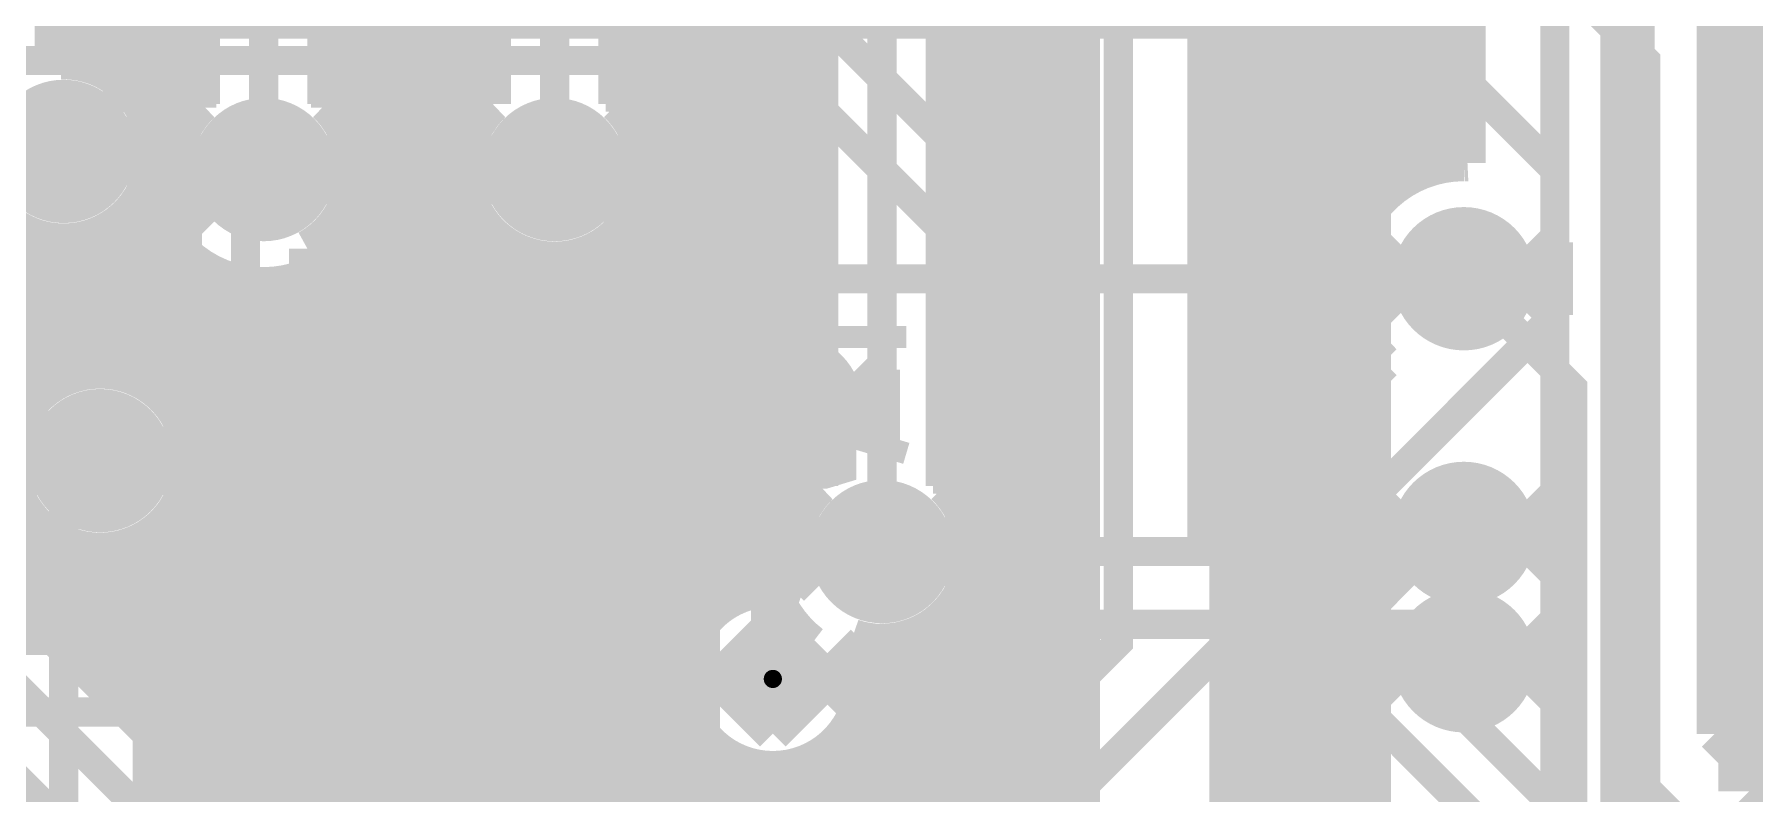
# Model space of a CAD drawing. Extents: x -10 to 131, y -93 to 209.
# Drawn here: x 64.69 to 76.71, y 16.98 to 22.28 of the extents above; entities that cross this region are included whole.
import ezdxf

# ---------------------------------------------------------------- set-up
doc = ezdxf.new("R2010")
doc.units = 0
doc.header["$MEASUREMENT"] = 0
doc.layers.get('0').update_dxf_attribs({"linetype": 'CONTINUOUS'})
for name, color, linetype in [('22-303-0_AST', 7, 'CONTINUOUS'), ('22-303-0_BOT', 2, 'CONTINUOUS'), ('22-303-0_DRD', 6, 'CONTINUOUS'), ('22-303-0_DRL', 1, 'CONTINUOUS'), ('22-303-0_GND', 3, 'CONTINUOUS'), ('22-303-0_IN1', 10, 'CONTINUOUS'), ('22-303-0_SMT', 9, 'CONTINUOUS'), ('22-303-0_SPT', 11, 'CONTINUOUS'), ('22-303-0_SST', 8, 'CONTINUOUS'), ('22-303-0_TOP', 15, 'CONTINUOUS'), ('THRUHOLE_TAP', 2, 'CONTINUOUS')]:
    doc.layers.add(name, color=color, linetype=linetype)

# ---------------------------------------------------------------- blocks, each defined once
blk = doc.blocks.new('ROUND_70')
at = {"const_width": 0.29972}
blk.add_lwpolyline([(-0.14986, 0, 1), (0.14986, 0, 1)], format="xyb", close=True, dxfattribs=at)
blk = doc.blocks.new('ROUND_116')
at = {"const_width": 0.10033}
blk.add_lwpolyline([(-0.050164, 0, 1), (0.050164, 0, 1)], format="xyb", close=True, dxfattribs=at)
blk = doc.blocks.new('ROUND_117')
at = {"const_width": 0.10033}
blk.add_lwpolyline([(-0.050164, 0, 1), (0.050164, 0, 1)], format="xyb", close=True, dxfattribs=at)
blk = doc.blocks.new('ROUND_98')
at = {"const_width": 0.50038}
blk.add_lwpolyline([(-0.25019, 0, 1), (0.25019, 0, 1)], format="xyb", close=True, dxfattribs=at)
blk = doc.blocks.new('ROUND_100')
at = {"const_width": 0.50038}
blk.add_lwpolyline([(-0.25019, 0, 1), (0.25019, 0, 1)], format="xyb", close=True, dxfattribs=at)
blk = doc.blocks.new('ROUND_101')
at = {"const_width": 0.0635}
blk.add_lwpolyline([(-0.03175, 0, 1), (0.03175, 0, 1)], format="xyb", close=True, dxfattribs=at)
blk = doc.blocks.new('RECTANGLE_9')
blk.add_solid([(0.4064, 0.4826), (0.4064, -0.4826), (-0.4064, 0.4826), (-0.4064, -0.4826)])
blk = doc.blocks.new('ROUND_108')
at = {"const_width": 0.10033}
blk.add_lwpolyline([(-0.050164, 0, 1), (0.050164, 0, 1)], format="xyb", close=True, dxfattribs=at)

msp = doc.modelspace()

# ---------------------------------------------------------------- linework, layer by layer
at = {"layer": '22-303-0_AST', "const_width": 0.1524}
for points in [[(69.4055, 20.5105), (66.4845, 20.5105), (66.4845, 18.8722), (69.4055, 18.8722), (69.4055, 20.5105)], [(67.90436, 19.21256), (67.49034, 19.21256), (67.49034, 20.22856)], [(68.32854, 19.72056), (68.68414, 19.72056), (68.74256, 19.55292), (68.74256, 19.38274), (68.68414, 19.21256), (68.32854, 19.21256), (68.27012, 19.38274), (68.27012, 19.55292), (68.50634, 20.22856)], [(66.4845, 16.9545), (69.4055, 16.9545), (69.4055, 18.5928), (66.4845, 18.5928), (66.4845, 16.9545)], [(67.56146, 17.32026), (67.56146, 18.33626), (67.44208, 18.16608)], [(68.28028, 17.32026), (68.28028, 18.33626), (68.1609, 18.16608)], [(66.95948, 17.4879), (66.90106, 17.32026), (66.54546, 17.32026), (66.4845, 17.4879), (66.4845, 18.16608), (66.54546, 18.33626), (66.90106, 18.33626), (66.95948, 18.16608)], [(68.8213, 17.82826), (69.1769, 17.82826), (69.23786, 17.65808), (69.23786, 17.4879), (69.1769, 17.32026), (68.8213, 17.32026), (68.76288, 17.4879), (68.76288, 17.65808), (68.9991, 18.33626)], [(67.6783, 17.32026), (67.44208, 17.32026)], [(68.39966, 17.32026), (68.1609, 17.32026)]]:
    msp.add_lwpolyline(points, dxfattribs=at)
at = {"layer": '22-303-0_BOT'}
for points, const_width in [([(76.454, 58.10758), (76.454, 17.63014)], 0.254), ([(71.1454, 30.734), (71.1454, 22.29866)], 0.254), ([(71.374, 30.734), (71.374, 22.07006)], 0.254), ([(73.2028, 28.702), (73.2028, 19.07286)], 0.254), ([(73.4314, 28.702), (73.4314, 19.30146)], 0.254), ([(73.66, 28.702), (73.66, 19.53006)], 0.254), ([(75.057, 27.051), (75.819, 26.289), (75.819, 17.145), (76.327, 16.637), (77.47, 16.637), (77.978, 16.129), (77.978, 16.002)], 0.2032), ([(76.4286, 26.289), (76.4286, 17.39646)], 0.254), ([(75.057, 25.273), (75.311, 25.019), (75.311, 20.32), (71.755, 16.764), (71.755, 12.954), (73.279, 11.43), (74.93, 11.43), (76.327, 12.827), (82.169, 12.827), (83.058, 11.938), (84.074, 11.938), (84.582, 12.446), (84.582, 13.081), (84.836, 13.335), (100.33, 13.335), (101.346, 12.319)], 0.2032), ([(70.0278, 23.4188), (71.6534, 21.79066)], 0.254), ([(73.8886, 23.18766), (73.8886, 20.75434)], 0.254), ([(62.611, 22.987), (69.596, 22.987), (71.755, 20.828), (71.755, 18.161), (70.739, 17.145), (70.739, 12.573), (72.898, 10.414), (75.184, 10.414), (76.454, 11.684), (77.47, 11.684)], 0.2032), ([(72.263, 22.987), (72.263, 18.034), (71.247, 17.018), (71.247, 12.7), (73.025, 10.922), (75.057, 10.922), (76.454, 12.319), (82.042, 12.319)], 0.2032), ([(74.1172, 22.7838), (74.1172, 21.15566)], 0.254), ([(72.9742, 22.60346), (72.9742, 18.84426)], 0.254), ([(74.3458, 22.6314), (74.3458, 21.3106)], 0.254), ([(71.6026, 22.52218), (71.6026, 21.84146)], 0.254), ([(74.5744, 22.56536), (74.5744, 21.3741)], 0.254), ([(74.7014, 22.56028), (74.7014, 21.38172)], 0.254), ([(71.6534, 22.45614), (71.6534, 21.79066)], 0.254), ([(72.8726, 22.45614), (72.8726, 18.74266)], 0.254), ([(71.6534, 22.225), (71.21906, 22.225)], 0.254), ([(74.7014, 22.225), (72.8726, 22.225)], 0.254), ([(76.454, 22.225), (76.4286, 22.225)], 0.254), ([(76.835, 11.049), (76.454, 11.049), (75.311, 9.906), (72.771, 9.906), (70.231, 12.446), (70.231, 17.272), (71.247, 18.288), (71.247, 20.701), (69.85, 22.098), (60.96, 22.098), (60.325, 21.463)], 0.2032), ([(71.6534, 21.9964), (71.44766, 21.9964)], 0.254), ([(74.7014, 21.9964), (72.8726, 21.9964)], 0.254), ([(76.454, 21.9964), (76.4286, 21.9964)], 0.254), ([(74.7014, 21.7678), (72.8726, 21.7678)], 0.254), ([(76.454, 21.7678), (76.4286, 21.7678)], 0.254), ([(74.7014, 21.5392), (72.8726, 21.5392)], 0.254), ([(76.454, 21.5392), (76.4286, 21.5392)], 0.254), ([(67.53352, 21.4884), (67.08648, 21.4884)], 0.254), ([(67.2592, 21.4884), (67.2592, 8.3566)], 0.254), ([(67.4878, 21.4884), (67.4878, 8.20166)], 0.254), ([(74.7014, 21.38172), (74.67607, 21.38053)], 0.254), ([(67.51828, 21.3106), (67.10172, 21.3106)], 0.254), ([(68.326, 21.336), (68.453, 21.336), (69.215, 20.574), (69.215, 2.921), (72.517, -0.381)], 0.2032), ([(74.34326, 21.3106), (72.8726, 21.3106)], 0.254), ([(76.454, 21.3106), (76.4286, 21.3106)], 0.254), ([(67.55892, 21.082), (67.06108, 21.082)], 0.254), ([(74.04862, 21.082), (72.8726, 21.082)], 0.254), ([(76.454, 21.082), (76.4286, 21.082)], 0.254), ([(67.0306, 21.00326), (67.0306, 8.4201)], 0.254), ([(65.6463, 20.8534), (65.42532, 20.8534)], 0.254), ([(65.4304, 20.85594), (65.4304, 20.06092)], 0.254), ([(65.659, 20.83562), (65.659, 19.93138)], 0.254), ([(67.6783, 20.8534), (66.9417, 20.8534)], 0.254), ([(67.7164, 20.80514), (67.7164, 7.80034)], 0.254), ([(73.91654, 20.8534), (72.8726, 20.8534)], 0.254), ([(76.454, 20.8534), (76.4286, 20.8534)], 0.254), ([(64.7446, 20.67052), (64.7446, 20.0025)], 0.254), ([(64.9732, 20.65782), (64.9732, 20.0914)], 0.254), ([(65.2018, 20.7137), (65.2018, 20.10918)], 0.254), ([(66.802, 20.70862), (66.802, 8.41756)], 0.254), ([(65.91046, 20.6248), (63.04026, 20.6248)], 0.254), ([(65.8876, 20.6375), (65.8876, 19.6342)], 0.254), ([(66.1162, 20.5486), (66.1162, 0.29718)], 0.254), ([(66.5734, 20.57654), (66.5734, 8.3439)], 0.254), ([(67.94246, 20.6248), (66.67754, 20.6248)], 0.254), ([(67.945, 20.62226), (67.945, 6.59638)], 0.254), ([(68.1736, 20.54352), (68.1736, 6.2992)], 0.254), ([(73.86828, 20.6248), (72.8726, 20.6248)], 0.254), ([(76.454, 20.6248), (76.4286, 20.6248)], 0.254), ([(66.3448, 20.52828), (66.3448, 8.17626)], 0.254), ([(68.326, 20.52828), (68.39455, 20.53119)], 0.254), ([(68.39458, 20.53082), (68.6054, 20.32)], 0.254), ([(68.4022, 20.5232), (68.4022, -4.2037)], 0.254), ([(68.5292, 20.3962), (63.25108, 20.3962)], 0.254), ([(68.6054, 20.32), (68.6054, 2.921)], 0.254), ([(73.8886, 20.3962), (72.8726, 20.3962)], 0.254), ([(73.8886, 20.39366), (73.8886, 19.75866)], 0.254), ([(76.454, 20.3962), (76.4286, 20.3962)], 0.254), ([(68.6054, 20.1676), (63.33744, 20.1676)], 0.254), ([(73.9775, 20.1676), (72.8726, 20.1676)], 0.254), ([(76.454, 20.1676), (76.4286, 20.1676)], 0.254), ([(64.65062, 19.939), (63.3476, 19.939)], 0.254), ([(68.6054, 19.939), (65.64884, 19.939)], 0.254), ([(74.1172, 19.9898), (72.8726, 18.74266)], 0.254), ([(74.0664, 19.939), (72.8726, 19.939)], 0.254), ([(76.454, 19.939), (76.4286, 19.939)], 0.254), ([(68.6054, 19.7104), (65.8495, 19.7104)], 0.254), ([(73.8378, 19.7104), (72.8726, 19.7104)], 0.254), ([(76.454, 19.7104), (76.4286, 19.7104)], 0.254), ([(68.6054, 19.4818), (65.9384, 19.4818)], 0.254), ([(73.6092, 19.4818), (72.8726, 19.4818)], 0.254), ([(76.454, 19.4818), (76.4286, 19.4818)], 0.254), ([(64.897, -8.636), (64.897, 19.05), (65.151, 19.304)], 0.2032), ([(68.6054, 19.2532), (65.95618, 19.2532)], 0.254), ([(73.3806, 19.2532), (72.8726, 19.2532)], 0.254), ([(76.454, 19.2532), (76.4286, 19.2532)], 0.254), ([(68.6054, 19.0246), (65.90792, 19.0246)], 0.254), ([(73.152, 19.0246), (72.8726, 19.0246)], 0.254), ([(76.454, 19.0246), (76.4286, 19.0246)], 0.254), ([(65.8876, 18.97126), (65.8876, 0.24892)], 0.254), ([(68.6054, 18.796), (65.77838, 18.796)], 0.254), ([(72.9234, 18.796), (72.8726, 18.796)], 0.254), ([(107.95, 18.669), (106.172, 16.891), (97.155, 16.891), (97.028, 16.764), (93.853, 16.764), (93.218, 16.129), (92.71, 16.129), (91.948, 15.367), (83.947, 15.367), (82.677, 16.637), (81.788, 16.637), (80.518, 15.367), (76.2, 15.367), (73.787, 17.78), (73.787, 18.034), (74.549, 18.796), (74.676, 18.796)], 0.2032), ([(76.454, 18.796), (76.4286, 18.796)], 0.254), ([(65.659, 18.67662), (65.659, 0.11938)], 0.254), ([(65.5066, 18.57756), (65.5066, -0.04318)], 0.254), ([(68.6054, 18.5674), (65.5066, 18.5674)], 0.254), ([(76.454, 18.5674), (76.4286, 18.5674)], 0.254), ([(69.8246, 18.48866), (69.8246, 17.72666)], 0.254), ([(68.6054, 18.3388), (65.5066, 18.3388)], 0.254), ([(69.8754, 18.3388), (69.8246, 18.3388)], 0.254), ([(76.454, 18.3388), (76.4286, 18.3388)], 0.254), ([(70.0024, 18.13814), (70.0024, 17.90446)], 0.254), ([(68.6054, 18.1102), (65.5066, 18.1102)], 0.254), ([(70.0278, 18.1102), (69.8246, 18.1102)], 0.254), ([(70.12178, 18.02638), (69.8246, 17.72666)], 0.254), ([(76.454, 18.1102), (76.4286, 18.1102)], 0.254), ([(68.6054, 17.8816), (65.5066, 17.8816)], 0.254), ([(69.977, 17.8816), (69.8246, 17.8816)], 0.254), ([(77.089, 16.002), (76.2, 16.002), (74.676, 17.526), (74.676, 17.907)], 0.2032), ([(76.454, 17.8816), (76.4286, 17.8816)], 0.254), ([(68.6054, 17.653), (65.5066, 17.653)], 0.254), ([(76.454, 17.653), (76.4286, 17.653)], 0.254), ([(93.22054, 17.63014), (76.454, 17.63014)], 0.254), ([(76.6318, 17.63014), (76.6318, 17.2466)], 0.254), ([(68.6054, 17.4244), (65.5066, 17.4244)], 0.254), ([(93.0148, 17.4244), (76.4286, 17.4244)], 0.254), ([(76.4286, 17.39646), (76.57846, 17.2466)], 0.254), ([(68.6054, 17.1958), (65.5066, 17.1958)], 0.254), ([(77.47, 17.2466), (76.57846, 17.2466)], 0.254), ([(68.6054, 16.9672), (65.5066, 16.9672)], 0.254)]:
    msp.add_lwpolyline(points, dxfattribs=dict(at, const_width=const_width))
at = {"layer": '22-303-0_BOT', "const_width": 0.254}
for points in [[(64.08928, 21.463, 0.4142136), (64.897, 20.65528)], [(67.10172, 21.336, 0.0475323), (67.08719, 21.48853)], [(67.53352, 21.4884, 0.0475328), (67.519, 21.336)], [(74.676, 21.38172, 0.4142136), (73.86828, 20.574)], [(66.294, 20.52828, 0.4142136), (67.10172, 21.336)], [(67.51828, 21.336, 0.4142136), (68.326, 20.52828)], [(64.897, 20.65528, 0.2452124), (65.55954, 21.00099)], [(65.55994, 21.00072, 0.293613), (66.294, 20.52828)], [(73.86828, 20.574, 0.2046932), (74.11768, 19.99031)], [(65.151, 20.11172, 0.4142136), (64.34328, 19.304)], [(65.95872, 19.304, 0.4142136), (65.151, 20.11172)], [(65.5066, 18.57756, 0.2863583), (65.95872, 19.304)], [(69.8246, 18.48866, 0.1752553), (70.12206, 18.02675)]]:
    msp.add_lwpolyline(points, format="xyb", dxfattribs=at)
at = {"layer": '22-303-0_DRD', "const_width": 0.254}
for points in [[(64.262, 21.209), (64.897, 21.844)], [(64.897, 21.844), (65.532, 21.209)], [(64.897, 21.082), (64.262, 21.717)], [(65.532, 21.717), (64.897, 21.082)], [(65.532, 21.209), (65.532, 21.717)], [(65.659, 21.082), (66.294, 21.717)], [(65.659, 21.082), (66.294, 21.717)], [(66.294, 21.717), (66.929, 21.082)], [(66.294, 21.717), (66.929, 21.082)], [(67.691, 21.082), (68.326, 21.717)], [(68.326, 21.717), (68.961, 21.082)], [(65.659, 21.59), (65.659, 21.082)], [(66.294, 20.955), (65.659, 21.59)], [(65.659, 21.59), (65.659, 21.082)], [(66.294, 20.955), (65.659, 21.59)], [(66.929, 21.59), (66.294, 20.955)], [(66.929, 21.59), (66.294, 20.955)], [(66.929, 21.082), (66.929, 21.59)], [(66.929, 21.082), (66.929, 21.59)], [(67.691, 21.59), (67.691, 21.082)], [(68.326, 20.955), (67.691, 21.59)], [(68.961, 21.59), (68.326, 20.955)], [(68.961, 21.082), (68.961, 21.59)], [(74.041, 20.32), (74.676, 20.955)], [(74.676, 20.955), (75.311, 20.32)], [(74.041, 20.828), (74.041, 20.32)], [(74.676, 20.193), (74.041, 20.828)], [(75.311, 20.828), (74.676, 20.193)], [(75.311, 20.32), (75.311, 20.828)], [(69.342, 19.431), (69.977, 20.066)], [(69.977, 20.066), (70.612, 19.431)], [(69.342, 19.939), (69.342, 19.431)], [(69.977, 19.304), (69.342, 19.939)], [(70.612, 19.939), (69.977, 19.304)], [(70.612, 19.431), (70.612, 19.939)], [(64.516, 19.05), (65.151, 19.685)], [(65.151, 19.685), (65.786, 19.05)], [(65.151, 18.923), (64.516, 19.558)], [(65.786, 19.558), (65.151, 18.923)], [(65.786, 19.05), (65.786, 19.558)], [(74.041, 18.542), (74.676, 19.177)], [(74.676, 19.177), (75.311, 18.542)], [(69.977, 18.415), (70.612, 19.05)], [(70.612, 19.05), (71.247, 18.415)], [(74.041, 19.05), (74.041, 18.542)], [(74.676, 18.415), (74.041, 19.05)], [(75.311, 19.05), (74.676, 18.415)], [(75.311, 18.542), (75.311, 19.05)], [(69.977, 18.923), (69.977, 18.415)], [(70.612, 18.288), (69.977, 18.923)], [(71.247, 18.923), (70.612, 18.288)], [(71.247, 18.415), (71.247, 18.923)], [(74.041, 17.653), (74.676, 18.288)], [(74.676, 18.288), (75.311, 17.653)], [(69.215, 17.526), (69.85, 18.161)], [(69.215, 17.526), (69.85, 18.161)], [(69.85, 18.161), (70.485, 17.526)], [(69.85, 18.161), (70.485, 17.526)], [(74.041, 18.161), (74.041, 17.653)], [(74.676, 17.526), (74.041, 18.161)], [(75.311, 18.161), (74.676, 17.526)], [(75.311, 17.653), (75.311, 18.161)], [(69.215, 18.034), (69.215, 17.526)], [(69.85, 17.399), (69.215, 18.034)], [(69.215, 18.034), (69.215, 17.526)], [(69.85, 17.399), (69.215, 18.034)], [(70.485, 18.034), (69.85, 17.399)], [(70.485, 18.034), (69.85, 17.399)], [(70.485, 17.526), (70.485, 18.034)], [(70.485, 17.526), (70.485, 18.034)]]:
    msp.add_lwpolyline(points, dxfattribs=at)
at = {"layer": '22-303-0_DRL', "const_width": 0.254}
msp.add_lwpolyline([(93.45422, 17.63014), (76.454, 17.63014), (76.454, 58.10758), (9.4996, 58.10758), (9.4996, 122.97664), (13.5001, 122.97664), (13.5001, 131.9784), (5.25018, 131.9784), (5.25018, 155.55976), (9.4996, 155.55976), (9.4996, 189.7761), (111.50092, 189.7761), (111.50092, 159.77616), (106.36504, 159.77616), (106.36504, 90.10904), (82.63636, 90.10904), (82.63636, 115.10772), (72.03948, 115.10772), (72.03948, 80.10906), (111.50092, 80.10906), (111.50092, 58.10758), (93.45422, 58.10758), (93.45422, 17.63014)], dxfattribs=at)
at = {"layer": '22-303-0_GND', "const_width": 1.27}
for points in [[(93.45422, 22.71014), (76.454, 22.71014)], [(93.45422, 22.07514), (76.454, 22.07514)], [(93.45422, 21.44014), (76.454, 21.44014)], [(93.45422, 20.80514), (76.454, 20.80514)], [(93.45422, 20.17014), (76.454, 20.17014)], [(93.45422, 19.53514), (76.454, 19.53514)], [(93.45422, 18.90014), (76.454, 18.90014)], [(93.45422, 18.26514), (76.454, 18.26514)], [(93.45422, 17.63014), (76.454, 17.63014)]]:
    msp.add_lwpolyline(points, dxfattribs=at)
at = {"layer": '22-303-0_IN1'}
for points, const_width in [([(65.6082, 47.752), (65.6082, 19.7358)], 0.254), ([(66.9798, 47.752), (66.9798, 16.5608)], 0.254), ([(67.2084, 47.752), (67.2084, 16.27378)], 0.254), ([(68.8086, 47.752), (68.8086, 21.73986)], 0.254), ([(69.0372, 47.752), (69.0372, 7.0358)], 0.254), ([(69.2658, 47.752), (69.2658, 18.01622)], 0.254), ([(69.4944, 47.752), (69.4944, 18.3007)], 0.254), ([(69.723, 47.752), (69.723, 18.39722)], 0.254), ([(69.9516, 47.752), (69.9516, 18.4023)], 0.254), ([(71.3232, 47.752), (71.3232, 7.0358)], 0.254), ([(71.5518, 47.752), (71.5518, 7.0358)], 0.254), ([(64.897, 21.463), (64.389, 21.971), (64.389, 28.829), (64.897, 29.337), (64.897, 43.307)], 0.2032), ([(65.3796, 42.9006), (65.3796, 21.86686)], 0.254), ([(66.294, 21.336), (66.294, 42.672)], 0.2032), ([(65.8368, 42.23766), (65.8368, 21.7678)], 0.254), ([(65.8622, 42.21226), (65.8622, 21.7932)], 0.254), ([(66.7258, 42.21226), (66.7258, 21.7932)], 0.254), ([(66.7512, 42.23766), (66.7512, 21.7678)], 0.254), ([(70.612, 18.669), (70.612, 34.29)], 0.2032), ([(71.0946, 33.8836), (71.0946, 19.07286)], 0.254), ([(70.1802, 33.83026), (70.1802, 19.1262)], 0.254), ([(70.1802, 33.83026), (70.1802, 19.1262)], 0.254), ([(71.0438, 33.83026), (71.0438, 19.1262)], 0.254), ([(73.533, 31.877), (73.533, 14.351)], 1.27), ([(73.533, 31.877), (73.533, 14.351)], 1.27), ([(73.533, 31.877), (73.533, 14.351)], 1.27), ([(73.533, 14.351), (73.533, 31.877)], 1.27), ([(73.533, 31.877), (73.533, 14.351)], 1.27), ([(65.151, 28.97886), (65.151, 22.03958)], 0.254), ([(64.9224, 28.75026), (64.9224, 22.09292)], 0.254), ([(64.8208, 28.64866), (64.8208, 22.1488)], 0.254), ([(67.945, 28.575), (68.326, 28.194), (68.326, 21.336)], 0.2032), ([(67.437, 28.20162), (67.437, 7.99084)], 0.254), ([(68.7578, 28.194), (68.7578, 21.7932)], 0.254), ([(67.6656, 28.01112), (67.6656, 7.0358)], 0.254), ([(67.8942, 27.94762), (67.8942, 21.7932)], 0.254), ([(74.676, 23.368), (75.946, 22.098), (75.946, 10.414), (76.327, 10.033), (81.534, 10.033), (82.296, 9.271)], 0.2032), ([(71.7804, 22.5806), (71.7804, 7.0358)], 0.254), ([(72.009, 22.41042), (72.009, 7.0358)], 0.254), ([(65.8622, 22.2758), (64.8208, 22.2758)], 0.254), ([(67.8942, 22.2758), (66.7258, 22.2758)], 0.254), ([(70.1802, 22.2758), (68.7578, 22.2758)], 0.254), ([(72.009, 22.2758), (71.0438, 22.2758)], 0.254), ([(64.8208, 22.1488), (64.87668, 22.09292)], 0.254), ([(64.897, 22.09292), (64.87669, 22.09259)], 0.254), ([(65.8622, 22.0472), (65.13322, 22.0472)], 0.254), ([(67.8942, 22.0472), (66.7258, 22.0472)], 0.254), ([(70.1802, 22.0472), (68.7578, 22.0472)], 0.254), ([(72.009, 22.0472), (71.0438, 22.0472)], 0.254), ([(91.186, 7.874), (90.17, 7.874), (89.789, 7.493), (88.138, 7.493), (87.757, 7.112), (83.693, 7.112), (82.296, 5.715), (79.121, 5.715), (78.232, 6.604), (66.802, 6.604), (66.294, 7.112), (66.294, 16.002), (61.976, 20.32), (60.706, 20.32), (60.452, 20.574), (56.515, 20.574), (56.007, 21.082), (56.007, 21.971)], 0.2032), ([(65.8622, 21.8186), (65.4177, 21.8186)], 0.254), ([(67.8942, 21.8186), (66.7258, 21.8186)], 0.254), ([(70.1802, 21.8186), (68.7578, 21.8186)], 0.254), ([(72.009, 21.8186), (71.0438, 21.8186)], 0.254), ([(65.71742, 21.59), (65.51422, 21.59)], 0.254), ([(67.74942, 21.59), (66.87058, 21.59)], 0.254), ([(70.1802, 21.59), (68.90258, 21.59)], 0.254), ([(72.009, 21.59), (71.0438, 21.59)], 0.254), ([(65.66408, 21.3614), (65.5193, 21.3614)], 0.254), ([(66.294, 21.336), (66.167, 21.336), (66.167, 16.764), (66.802, 16.129), (66.802, 8.24992), (66.929, 8.12292), (66.929, 7.62)], 0.2032), ([(67.69608, 21.3614), (66.92392, 21.3614)], 0.254), ([(70.1802, 21.3614), (68.95592, 21.3614)], 0.254), ([(72.009, 21.3614), (71.0438, 21.3614)], 0.254), ([(65.3796, 21.0566), (65.3796, 19.89074)], 0.254), ([(65.6971, 21.1328), (65.43294, 21.1328)], 0.254), ([(65.7352, 21.0439), (65.7352, 19.54022)], 0.254), ([(67.7291, 21.1328), (66.8909, 21.1328)], 0.254), ([(70.1802, 21.1328), (68.9229, 21.1328)], 0.254), ([(72.009, 21.1328), (71.0438, 21.1328)], 0.254), ([(64.6049, 20.9042), (62.47638, 20.9042)], 0.254), ([(65.7352, 20.9042), (65.18656, 20.9042)], 0.254), ([(67.86626, 20.9042), (66.7512, 20.9042)], 0.254), ([(66.7512, 20.90166), (66.7512, 16.7894)], 0.254), ([(70.1802, 20.9042), (68.7832, 20.9042)], 0.254), ([(68.8086, 20.9296), (68.8086, 7.0358)], 0.254), ([(72.009, 20.9042), (71.0438, 20.9042)], 0.254), ([(64.6938, 20.8661), (64.6938, 19.7358)], 0.254), ([(64.9224, 20.83308), (64.9224, 19.89074)], 0.254), ([(65.151, 20.88642), (65.151, 19.93392)], 0.254), ([(66.5988, 20.78482), (66.5988, 16.9418)], 0.254), ([(67.8942, 20.87626), (67.8942, 7.0358)], 0.254), ([(65.7352, 20.6756), (62.41288, 20.6756)], 0.254), ([(70.1802, 20.6756), (66.5988, 20.6756)], 0.254), ([(68.1228, 20.7391), (68.1228, 7.0358)], 0.254), ([(68.3514, 20.70608), (68.3514, 7.0358)], 0.254), ([(68.58, 20.75942), (68.58, 7.0358)], 0.254), ([(72.009, 20.6756), (71.0438, 20.6756)], 0.254), ([(62.34176, 20.56384), (65.7352, 17.1704)], 0.254), ([(86.868, 9.525), (85.471, 8.128), (82.423, 8.128), (81.026, 9.525), (76.2, 9.525), (75.438, 10.287), (75.438, 19.812), (74.676, 20.574)], 0.2032), ([(65.7352, 20.447), (62.4586, 20.447)], 0.254), ([(70.1802, 20.447), (66.5988, 20.447)], 0.254), ([(72.009, 20.447), (71.0438, 20.447)], 0.254), ([(65.7352, 20.2184), (62.6872, 20.2184)], 0.254), ([(70.1802, 20.2184), (66.5988, 20.2184)], 0.254), ([(72.009, 20.2184), (71.0438, 20.2184)], 0.254), ([(65.7352, 19.9898), (62.9158, 19.9898)], 0.254), ([(70.1802, 19.9898), (66.5988, 19.9898)], 0.254), ([(72.009, 19.9898), (71.0438, 19.9898)], 0.254), ([(57.15, 19.431), (57.658, 19.939), (58.674, 19.939), (59.309, 19.304), (60.452, 19.304), (60.96, 19.812), (61.849, 19.812), (65.405, 16.256), (65.405, 4.572), (65.913, 4.064), (80.391, 4.064), (80.899, 3.556), (80.899, 1.524)], 0.2032), ([(64.71666, 19.7612), (63.1444, 19.7612)], 0.254), ([(65.7352, 19.7612), (65.5828, 19.7612)], 0.254), ([(70.1802, 19.7612), (66.5988, 19.7612)], 0.254), ([(72.009, 19.7612), (71.0438, 19.7612)], 0.254), ([(70.1802, 19.5326), (66.5988, 19.5326)], 0.254), ([(72.009, 19.5326), (71.0438, 19.5326)], 0.254), ([(70.1802, 19.304), (66.5988, 19.304)], 0.254), ([(72.009, 19.304), (71.0438, 19.304)], 0.254), ([(65.7352, 19.06778), (65.7352, 17.1704)], 0.254), ([(70.1294, 19.0754), (66.5988, 19.0754)], 0.254), ([(72.009, 19.0754), (71.09206, 19.0754)], 0.254), ([(64.6938, 18.86966), (64.6938, 18.2118)], 0.254), ([(65.6082, 18.86966), (65.6082, 17.2974)], 0.254), ([(64.71666, 18.8468), (64.0588, 18.8468)], 0.254), ([(65.7352, 18.8468), (65.5828, 18.8468)], 0.254), ([(70.00748, 18.8468), (66.5988, 18.8468)], 0.254), ([(72.009, 18.8468), (71.21652, 18.8468)], 0.254), ([(65.7352, 18.6182), (64.2874, 18.6182)], 0.254), ([(64.9224, 18.71726), (64.9224, 17.9832)], 0.254), ([(65.151, 18.67408), (65.151, 17.7546)], 0.254), ([(65.3796, 18.71726), (65.3796, 17.526)], 0.254), ([(69.98462, 18.6182), (66.5988, 18.6182)], 0.254), ([(72.009, 18.6182), (71.23938, 18.6182)], 0.254), ([(65.7352, 18.3896), (64.516, 18.3896)], 0.254), ([(69.68998, 18.3896), (66.5988, 18.3896)], 0.254), ([(72.009, 18.3896), (71.17588, 18.3896)], 0.254), ([(71.0946, 18.2626), (71.0946, 7.0358)], 0.254), ([(65.7352, 18.161), (64.7446, 18.161)], 0.254), ([(69.34708, 18.161), (66.5988, 18.161)], 0.254), ([(72.009, 18.161), (70.98284, 18.161)], 0.254), ([(70.6374, 18.03908), (70.6374, 7.0358)], 0.254), ([(70.866, 18.09242), (70.866, 7.0358)], 0.254), ([(65.7352, 17.9324), (64.9732, 17.9324)], 0.254), ([(69.23786, 17.9324), (66.5988, 17.9324)], 0.254), ([(72.009, 17.9324), (70.4596, 17.9324)], 0.254), ([(65.7352, 17.7038), (65.2018, 17.7038)], 0.254), ([(69.22516, 17.7038), (66.5988, 17.7038)], 0.254), ([(72.009, 17.7038), (70.47484, 17.7038)], 0.254), ([(69.2658, 17.54378), (69.2658, 10.39622)], 0.254), ([(65.7352, 17.4752), (65.4304, 17.4752)], 0.254), ([(69.29882, 17.4752), (66.5988, 17.4752)], 0.254), ([(72.009, 17.4752), (70.40118, 17.4752)], 0.254), ([(70.4088, 17.4879), (70.4088, 10.44956)], 0.254), ([(65.7352, 17.2466), (65.659, 17.2466)], 0.254), ([(69.51472, 17.2466), (66.5988, 17.2466)], 0.254), ([(69.4944, 17.2593), (69.4944, 10.6807)], 0.254), ([(70.1802, 17.24406), (70.1802, 10.69594)], 0.254), ([(72.009, 17.2466), (70.18528, 17.2466)], 0.254), ([(69.723, 17.16278), (69.723, 10.77722)], 0.254), ([(69.9516, 17.1577), (69.9516, 10.7823)], 0.254), ([(72.009, 17.018), (66.5988, 17.018)], 0.254), ([(66.5988, 16.9418), (67.10172, 16.43888)], 0.254)]:
    msp.add_lwpolyline(points, dxfattribs=dict(at, const_width=const_width))
at = {"layer": '22-303-0_IN1', "const_width": 0.254}
for points in [[(65.52692, 21.463, 0.4142136), (64.897, 22.09292)], [(65.8622, 21.7932, 0.2063465), (65.66513, 21.336)], [(66.92392, 21.336, 0.2063464), (66.72652, 21.79396)], [(67.8942, 21.7932, 0.2063465), (67.69713, 21.336)], [(68.95592, 21.336, 0.2063464), (68.75852, 21.79396)], [(64.26708, 21.463, 0.4142136), (64.897, 20.83308)], [(64.897, 20.83308, 0.4142136), (65.52692, 21.463)], [(65.66408, 21.336, 0.1210011), (65.73575, 21.04419)], [(66.5988, 20.78482, 0.2729014), (66.92392, 21.336)], [(67.69608, 21.336, 0.4142136), (68.326, 20.70608)], [(68.326, 20.70608, 0.4142136), (68.95592, 21.336)], [(65.151, 19.93392, 0.4142136), (64.52108, 19.304)], [(65.7352, 19.54022, 0.3056551), (65.151, 19.93392)], [(64.52108, 19.304, 0.4142136), (65.151, 18.67408)], [(70.1802, 19.1262, 0.2063465), (69.98313, 18.669)], [(71.24192, 18.669, 0.2063464), (71.04452, 19.12696)], [(65.151, 18.67408, 0.3056554), (65.7352, 19.06778)], [(69.98208, 18.669, 0.1219058), (70.05479, 18.3752)], [(70.612, 18.03908, 0.4142136), (71.24192, 18.669)], [(69.85, 18.40992, 0.4142136), (69.22008, 17.78)], [(69.85, 18.40992, 0.4142136), (69.22008, 17.78)], [(70.0532, 18.37436, 0.0825425), (69.85, 18.40813)], [(70.0532, 18.37436, 0.0825425), (69.85, 18.40813)], [(70.40626, 18.0721, 0.0831731), (70.612, 18.03764)], [(70.47992, 17.78, 0.1214763), (70.4077, 18.07286)], [(70.47992, 17.78, 0.1214763), (70.4077, 18.07286)], [(69.22008, 17.78, 0.4142136), (69.85, 17.15008)], [(69.22008, 17.78, 0.4142136), (69.85, 17.15008)], [(69.85, 17.15008, 0.4142136), (70.47992, 17.78)], [(69.85, 17.15008, 0.4142136), (70.47992, 17.78)]]:
    msp.add_lwpolyline(points, format="xyb", dxfattribs=at)
at = {"layer": '22-303-0_SST', "const_width": 0.1524}
for points in [[(69.4055, 20.5105), (66.4845, 20.5105), (66.4845, 18.8722), (69.4055, 18.8722), (69.4055, 20.5105)], [(69.93382, 19.87042), (69.93382, 20.1676), (70.78218, 20.1676)], [(70.358, 19.4818), (70.358, 19.2278), (70.21576, 19.18462), (70.07606, 19.18462), (69.93382, 19.2278), (69.93382, 19.4818), (70.07606, 19.52244), (70.21576, 19.52244), (70.78218, 19.3548)], [(66.4845, 16.9545), (69.4055, 16.9545), (69.4055, 18.5928), (66.4845, 18.5928), (66.4845, 16.9545)]]:
    msp.add_lwpolyline(points, dxfattribs=at)
at = {"layer": '22-303-0_TOP'}
for points, const_width in [([(81.915, 13.2588), (79.8322, 13.2588), (78.232, 14.859), (76.327, 14.859), (75.819, 15.367), (75.819, 28.321), (74.8538, 29.2862), (62.865, 29.2862)], 0.381), ([(79.629, 11.049), (79.629, 12.7), (77.978, 14.351), (76.073, 14.351), (75.311, 15.113), (75.311, 21.336), (74.295, 22.352), (65.786, 22.352), (64.897, 21.463), (64.48552, 21.05152), (63.4619, 21.05152)], 0.2032), ([(63.4619, 21.05152), (64.48552, 21.05152), (64.897, 21.463)], 0.2032), ([(63.4619, 20.05076), (64.88176, 20.05076), (66.167, 21.336), (66.294, 21.336)], 0.2032), ([(63.4619, 20.05076), (64.88176, 20.05076), (66.167, 21.336), (66.294, 21.336)], 0.2032), ([(74.676, 20.574), (66.802, 20.574), (65.786, 19.558), (65.786, 19.06524), (64.77, 18.04924), (63.4619, 18.04924)], 0.2032), ([(67.2338, 19.685), (67.2338, 17.78)], 0.2032), ([(69.977, 19.685), (68.6562, 19.685)], 0.2032), ([(65.151, 19.304), (65.024, 19.304), (64.77762, 19.55038), (63.4619, 19.55038)], 0.2032), ([(74.676, 18.796), (74.549, 18.669), (70.739, 18.669), (70.612, 18.542), (70.612, 18.669)], 0.2032), ([(74.676, 17.907), (74.422, 18.161), (71.374, 18.161), (69.723, 16.51), (64.8081, 16.51), (64.77, 16.5481), (63.4619, 16.5481)], 0.2032), ([(67.2338, 17.78), (67.00266, 17.54886), (63.4619, 17.54886)], 0.2032), ([(69.85, 17.78), (68.6562, 17.78)], 0.2032), ([(68.6562, 17.78), (69.85, 17.78)], 0.2032), ([(111.125, 17.526), (110.363, 16.764), (108.458, 16.764), (107.823, 17.399), (97.028, 17.399), (96.774, 17.145), (76.962, 17.145), (76.454, 16.637), (76.454, 15.621), (76.708, 15.367), (77.343, 15.367), (77.978, 16.002), (79.248, 16.002), (81.28, 13.97), (82.55, 13.97), (83.21548, 13.3096), (83.21548, 11.04392)], 0.2032)]:
    msp.add_lwpolyline(points, dxfattribs=dict(at, const_width=const_width))

# ---------------------------------------------------------------- block references
at = {"layer": '22-303-0_BOT'}
for p in [(64.897, 21.463), (66.294, 21.336), (68.326, 21.336), (74.676, 20.574), (69.977, 19.685), (65.151, 19.304), (74.676, 18.796), (70.612, 18.669), (74.676, 17.907), (69.85, 17.78)]:
    msp.add_blockref('ROUND_70', p, dxfattribs=at)
at = {"layer": '22-303-0_DRL'}
for name, p in [('ROUND_117', (64.897, 21.463)), ('ROUND_117', (66.294, 21.336)), ('ROUND_117', (68.326, 21.336)), ('ROUND_116', (74.676, 20.574)), ('ROUND_117', (69.977, 19.685)), ('ROUND_117', (65.151, 19.304)), ('ROUND_117', (74.676, 18.796)), ('ROUND_117', (70.612, 18.669)), ('ROUND_117', (74.676, 17.907)), ('ROUND_117', (69.85, 17.78))]:
    msp.add_blockref(name, p, dxfattribs=at)
at = {"layer": '22-303-0_GND'}
for name, p in [('ROUND_100', (64.897, 21.463)), ('ROUND_100', (66.294, 21.336)), ('ROUND_100', (68.326, 21.336)), ('ROUND_98', (74.676, 20.574)), ('ROUND_100', (69.977, 19.685)), ('ROUND_100', (65.151, 19.304)), ('ROUND_100', (74.676, 18.796)), ('ROUND_100', (70.612, 18.669)), ('ROUND_100', (74.676, 17.907)), ('ROUND_101', (69.85, 17.78))]:
    msp.add_blockref(name, p, dxfattribs=at)
at = {"layer": '22-303-0_IN1'}
for p in [(64.897, 21.463), (66.294, 21.336), (68.326, 21.336), (74.676, 20.574), (69.977, 19.685), (65.151, 19.304), (74.676, 18.796), (70.612, 18.669), (74.676, 17.907), (69.85, 17.78)]:
    msp.add_blockref('ROUND_70', p, dxfattribs=at)
at = {"layer": '22-303-0_SMT'}
for p in [(67.2338, 19.685), (68.6562, 19.685), (67.2338, 17.78), (68.6562, 17.78)]:
    msp.add_blockref('RECTANGLE_9', p, dxfattribs=at)
at = {"layer": '22-303-0_SPT'}
for p in [(67.2338, 19.685), (68.6562, 19.685), (67.2338, 17.78), (68.6562, 17.78)]:
    msp.add_blockref('RECTANGLE_9', p, dxfattribs=at)
at = {"layer": '22-303-0_TOP'}
for name, p in [('ROUND_70', (64.897, 21.463)), ('ROUND_70', (66.294, 21.336)), ('ROUND_70', (68.326, 21.336)), ('ROUND_70', (74.676, 20.574)), ('RECTANGLE_9', (67.2338, 19.685)), ('RECTANGLE_9', (68.6562, 19.685)), ('ROUND_70', (69.977, 19.685)), ('ROUND_70', (65.151, 19.304)), ('ROUND_70', (74.676, 18.796)), ('ROUND_70', (70.612, 18.669)), ('RECTANGLE_9', (67.2338, 17.78)), ('RECTANGLE_9', (68.6562, 17.78)), ('ROUND_70', (74.676, 17.907)), ('ROUND_70', (69.85, 17.78))]:
    msp.add_blockref(name, p, dxfattribs=at)
at = {"layer": 'THRUHOLE_TAP'}
for p in [(64.897, 21.463), (66.294, 21.336), (68.326, 21.336), (74.676, 20.574), (69.977, 19.685), (65.151, 19.304), (74.676, 18.796), (70.612, 18.669), (74.676, 17.907), (69.85, 17.78)]:
    msp.add_blockref('ROUND_108', p, dxfattribs=at)

doc.saveas('drawing.dxf')
